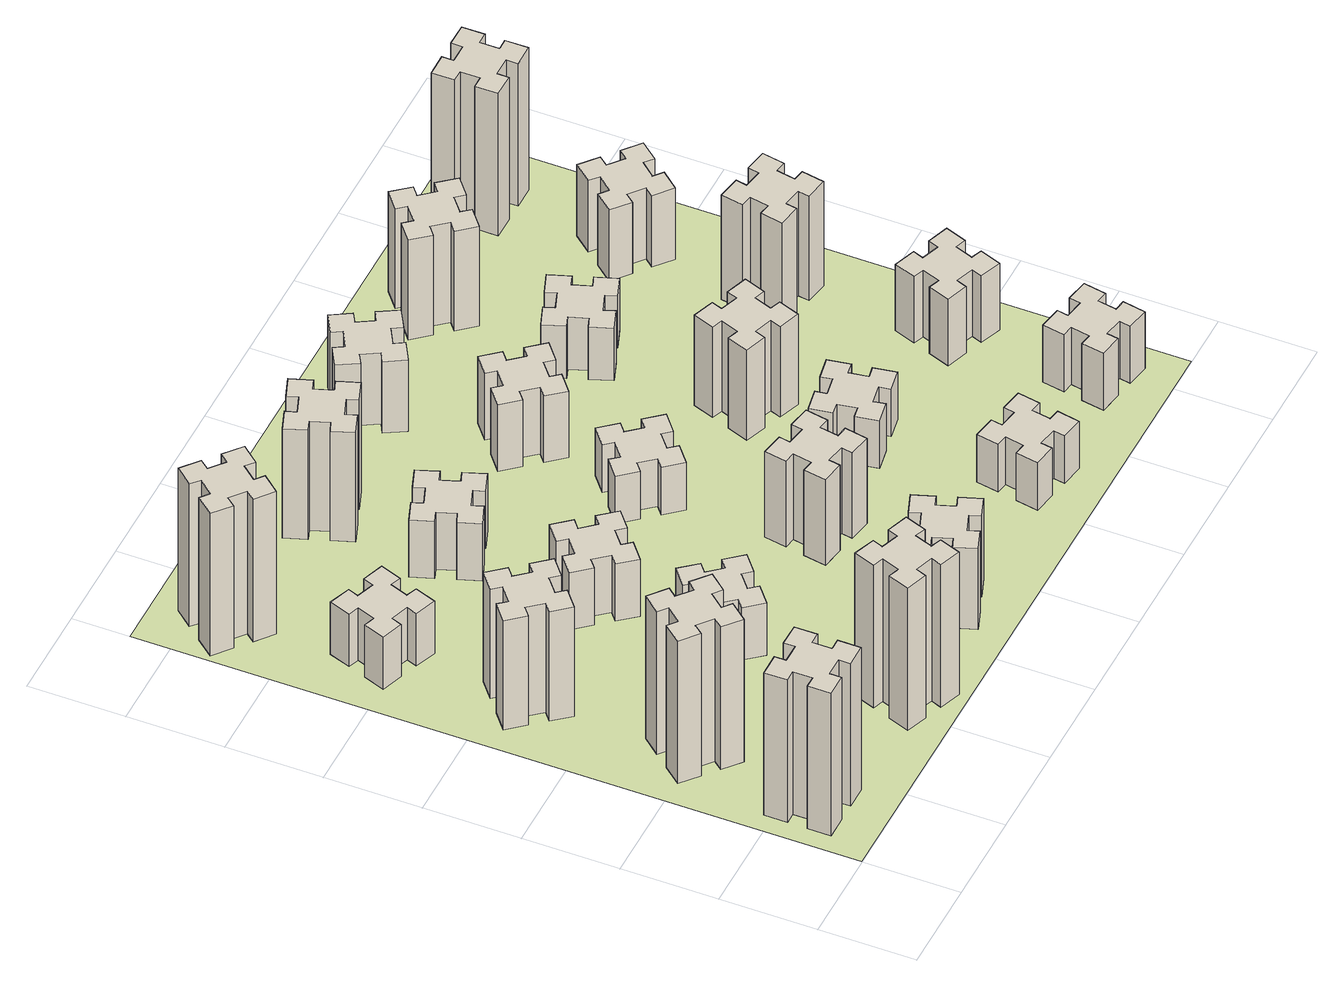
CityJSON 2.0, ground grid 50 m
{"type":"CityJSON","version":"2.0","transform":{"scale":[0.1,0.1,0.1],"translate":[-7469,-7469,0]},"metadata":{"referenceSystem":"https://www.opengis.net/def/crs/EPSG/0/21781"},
"CityObjects":{
"building1":{"type":"Building","attributes":{"class":"1000","function":"1000","usage":"1000","yearOfConstruction":2016,"roofType":"1000","measuredHeight":90,"storeysAboveGround":30,"storeysBelowGround":0},"geometry":[{"type":"Solid","lod":"1","boundaries":[[[[0,1,2,3,4,5,6,7,8,9,10,11,12,13,14,15,16,17,18,19]],[[17,16,20,21]],[[16,15,22,20]],[[15,14,23,22]],[[14,13,24,23]],[[13,12,25,24]],[[12,11,26,25]],[[11,10,27,26]],[[10,9,28,27]],[[9,8,29,28]],[[8,7,30,29]],[[7,6,31,30]],[[6,5,32,31]],[[5,4,33,32]],[[4,3,34,33]],[[3,2,35,34]],[[2,1,36,35]],[[1,0,37,36]],[[0,19,38,37]],[[19,18,39,38]],[[18,17,21,39]],[[24,25,26,27,28,29,30,31,32,33,34,35,36,37,38,39,21,20,22,23]]]]}]},
"building2":{"type":"Building","attributes":{"class":"1000","function":"1000","usage":"1000","yearOfConstruction":2016,"roofType":"1000","measuredHeight":90,"storeysAboveGround":30,"storeysBelowGround":0},"geometry":[{"type":"Solid","lod":"1","boundaries":[[[[40,41,42,43,44,45,46,47,48,49,50,51,52,53,54,55,56,57,58,59]],[[57,56,60,61]],[[56,55,62,60]],[[55,54,63,62]],[[54,53,64,63]],[[53,52,65,64]],[[52,51,66,65]],[[51,50,67,66]],[[50,49,68,67]],[[49,48,69,68]],[[48,47,70,69]],[[47,46,71,70]],[[46,45,72,71]],[[45,44,73,72]],[[44,43,74,73]],[[43,42,75,74]],[[42,41,76,75]],[[41,40,77,76]],[[40,59,78,77]],[[59,58,79,78]],[[58,57,61,79]],[[64,65,66,67,68,69,70,71,72,73,74,75,76,77,78,79,61,60,62,63]]]]}]},
"building3":{"type":"Building","attributes":{"class":"1000","function":"1000","usage":"1000","yearOfConstruction":2016,"roofType":"1000","measuredHeight":69,"storeysAboveGround":30,"storeysBelowGround":0},"geometry":[{"type":"Solid","lod":"1","boundaries":[[[[80,81,82,83,84,85,86,87,88,89,90,91,92,93,94,95,96,97,98,99]],[[97,96,100,101]],[[96,95,102,100]],[[95,94,103,102]],[[94,93,104,103]],[[93,92,105,104]],[[92,91,106,105]],[[91,90,107,106]],[[90,89,108,107]],[[89,88,109,108]],[[88,87,110,109]],[[87,86,111,110]],[[86,85,112,111]],[[85,84,113,112]],[[84,83,114,113]],[[83,82,115,114]],[[82,81,116,115]],[[81,80,117,116]],[[80,99,118,117]],[[99,98,119,118]],[[98,97,101,119]],[[104,105,106,107,108,109,110,111,112,113,114,115,116,117,118,119,101,100,102,103]]]]}]},
"building4":{"type":"Building","attributes":{"class":"1000","function":"1000","usage":"1000","yearOfConstruction":2016,"roofType":"1000","measuredHeight":33,"storeysAboveGround":30,"storeysBelowGround":0},"geometry":[{"type":"Solid","lod":"1","boundaries":[[[[120,121,122,123,124,125,126,127,128,129,130,131,132,133,134,135,136,137,138,139]],[[137,136,140,141]],[[136,135,142,140]],[[135,134,143,142]],[[134,133,144,143]],[[133,132,145,144]],[[132,131,146,145]],[[131,130,147,146]],[[130,129,148,147]],[[129,128,149,148]],[[128,127,150,149]],[[127,126,151,150]],[[126,125,152,151]],[[125,124,153,152]],[[124,123,154,153]],[[123,122,155,154]],[[122,121,156,155]],[[121,120,157,156]],[[120,139,158,157]],[[139,138,159,158]],[[138,137,141,159]],[[144,145,146,147,148,149,150,151,152,153,154,155,156,157,158,159,141,140,142,143]]]]}]},
"building5":{"type":"Building","attributes":{"class":"1000","function":"1000","usage":"1000","yearOfConstruction":2016,"roofType":"1000","measuredHeight":90,"storeysAboveGround":30,"storeysBelowGround":0},"geometry":[{"type":"Solid","lod":"1","boundaries":[[[[160,161,162,163,164,165,166,167,168,169,170,171,172,173,174,175,176,177,178,179]],[[177,176,180,181]],[[176,175,182,180]],[[175,174,183,182]],[[174,173,184,183]],[[173,172,185,184]],[[172,171,186,185]],[[171,170,187,186]],[[170,169,188,187]],[[169,168,189,188]],[[168,167,190,189]],[[167,166,191,190]],[[166,165,192,191]],[[165,164,193,192]],[[164,163,194,193]],[[163,162,195,194]],[[162,161,196,195]],[[161,160,197,196]],[[160,179,198,197]],[[179,178,199,198]],[[178,177,181,199]],[[184,185,186,187,188,189,190,191,192,193,194,195,196,197,198,199,181,180,182,183]]]]}]},
"building6":{"type":"Building","attributes":{"class":"1000","function":"1000","usage":"1000","yearOfConstruction":2016,"roofType":"1000","measuredHeight":90,"storeysAboveGround":30,"storeysBelowGround":0},"geometry":[{"type":"Solid","lod":"1","boundaries":[[[[200,201,202,203,204,205,206,207,208,209,210,211,212,213,214,215,216,217,218,219]],[[217,216,220,221]],[[216,215,222,220]],[[215,214,223,222]],[[214,213,224,223]],[[213,212,225,224]],[[212,211,226,225]],[[211,210,227,226]],[[210,209,228,227]],[[209,208,229,228]],[[208,207,230,229]],[[207,206,231,230]],[[206,205,232,231]],[[205,204,233,232]],[[204,203,234,233]],[[203,202,235,234]],[[202,201,236,235]],[[201,200,237,236]],[[200,219,238,237]],[[219,218,239,238]],[[218,217,221,239]],[[224,225,226,227,228,229,230,231,232,233,234,235,236,237,238,239,221,220,222,223]]]]}]},
"building7":{"type":"Building","attributes":{"class":"1000","function":"1000","usage":"1000","yearOfConstruction":2016,"roofType":"1000","measuredHeight":33,"storeysAboveGround":30,"storeysBelowGround":0},"geometry":[{"type":"Solid","lod":"1","boundaries":[[[[240,241,242,243,244,245,246,247,248,249,250,251,252,253,254,255,256,257,258,259]],[[257,256,260,261]],[[256,255,262,260]],[[255,254,263,262]],[[254,253,264,263]],[[253,252,265,264]],[[252,251,266,265]],[[251,250,267,266]],[[250,249,268,267]],[[249,248,269,268]],[[248,247,270,269]],[[247,246,271,270]],[[246,245,272,271]],[[245,244,273,272]],[[244,243,274,273]],[[243,242,275,274]],[[242,241,276,275]],[[241,240,277,276]],[[240,259,278,277]],[[259,258,279,278]],[[258,257,261,279]],[[264,265,266,267,268,269,270,271,272,273,274,275,276,277,278,279,261,260,262,263]]]]}]},
"building8":{"type":"Building","attributes":{"class":"1000","function":"1000","usage":"1000","yearOfConstruction":2016,"roofType":"1000","measuredHeight":36,"storeysAboveGround":30,"storeysBelowGround":0},"geometry":[{"type":"Solid","lod":"1","boundaries":[[[[280,281,282,283,284,285,286,287,288,289,290,291,292,293,294,295,296,297,298,299]],[[297,296,300,301]],[[296,295,302,300]],[[295,294,303,302]],[[294,293,304,303]],[[293,292,305,304]],[[292,291,306,305]],[[291,290,307,306]],[[290,289,308,307]],[[289,288,309,308]],[[288,287,310,309]],[[287,286,311,310]],[[286,285,312,311]],[[285,284,313,312]],[[284,283,314,313]],[[283,282,315,314]],[[282,281,316,315]],[[281,280,317,316]],[[280,299,318,317]],[[299,298,319,318]],[[298,297,301,319]],[[304,305,306,307,308,309,310,311,312,313,314,315,316,317,318,319,301,300,302,303]]]]}]},
"building9":{"type":"Building","attributes":{"class":"1000","function":"1000","usage":"1000","yearOfConstruction":2016,"roofType":"1000","measuredHeight":51,"storeysAboveGround":30,"storeysBelowGround":0},"geometry":[{"type":"Solid","lod":"1","boundaries":[[[[320,321,322,323,324,325,326,327,328,329,330,331,332,333,334,335,336,337,338,339]],[[337,336,340,341]],[[336,335,342,340]],[[335,334,343,342]],[[334,333,344,343]],[[333,332,345,344]],[[332,331,346,345]],[[331,330,347,346]],[[330,329,348,347]],[[329,328,349,348]],[[328,327,350,349]],[[327,326,351,350]],[[326,325,352,351]],[[325,324,353,352]],[[324,323,354,353]],[[323,322,355,354]],[[322,321,356,355]],[[321,320,357,356]],[[320,339,358,357]],[[339,338,359,358]],[[338,337,341,359]],[[344,345,346,347,348,349,350,351,352,353,354,355,356,357,358,359,341,340,342,343]]]]}]},
"building10":{"type":"Building","attributes":{"class":"1000","function":"1000","usage":"1000","yearOfConstruction":2016,"roofType":"1000","measuredHeight":36,"storeysAboveGround":30,"storeysBelowGround":0},"geometry":[{"type":"Solid","lod":"1","boundaries":[[[[360,361,362,363,364,365,366,367,368,369,370,371,372,373,374,375,376,377,378,379]],[[377,376,380,381]],[[376,375,382,380]],[[375,374,383,382]],[[374,373,384,383]],[[373,372,385,384]],[[372,371,386,385]],[[371,370,387,386]],[[370,369,388,387]],[[369,368,389,388]],[[368,367,390,389]],[[367,366,391,390]],[[366,365,392,391]],[[365,364,393,392]],[[364,363,394,393]],[[363,362,395,394]],[[362,361,396,395]],[[361,360,397,396]],[[360,379,398,397]],[[379,378,399,398]],[[378,377,381,399]],[[384,385,386,387,388,389,390,391,392,393,394,395,396,397,398,399,381,380,382,383]]]]}]},
"building11":{"type":"Building","attributes":{"class":"1000","function":"1000","usage":"1000","yearOfConstruction":2016,"roofType":"1000","measuredHeight":69,"storeysAboveGround":30,"storeysBelowGround":0},"geometry":[{"type":"Solid","lod":"1","boundaries":[[[[400,401,402,403,404,405,406,407,408,409,410,411,412,413,414,415,416,417,418,419]],[[417,416,420,421]],[[416,415,422,420]],[[415,414,423,422]],[[414,413,424,423]],[[413,412,425,424]],[[412,411,426,425]],[[411,410,427,426]],[[410,409,428,427]],[[409,408,429,428]],[[408,407,430,429]],[[407,406,431,430]],[[406,405,432,431]],[[405,404,433,432]],[[404,403,434,433]],[[403,402,435,434]],[[402,401,436,435]],[[401,400,437,436]],[[400,419,438,437]],[[419,418,439,438]],[[418,417,421,439]],[[424,425,426,427,428,429,430,431,432,433,434,435,436,437,438,439,421,420,422,423]]]]}]},
"building12":{"type":"Building","attributes":{"class":"1000","function":"1000","usage":"1000","yearOfConstruction":2016,"roofType":"1000","measuredHeight":54,"storeysAboveGround":30,"storeysBelowGround":0},"geometry":[{"type":"Solid","lod":"1","boundaries":[[[[440,441,442,443,444,445,446,447,448,449,450,451,452,453,454,455,456,457,458,459]],[[457,456,460,461]],[[456,455,462,460]],[[455,454,463,462]],[[454,453,464,463]],[[453,452,465,464]],[[452,451,466,465]],[[451,450,467,466]],[[450,449,468,467]],[[449,448,469,468]],[[448,447,470,469]],[[447,446,471,470]],[[446,445,472,471]],[[445,444,473,472]],[[444,443,474,473]],[[443,442,475,474]],[[442,441,476,475]],[[441,440,477,476]],[[440,459,478,477]],[[459,458,479,478]],[[458,457,461,479]],[[464,465,466,467,468,469,470,471,472,473,474,475,476,477,478,479,461,460,462,463]]]]}]},
"building13":{"type":"Building","attributes":{"class":"1000","function":"1000","usage":"1000","yearOfConstruction":2016,"roofType":"1000","measuredHeight":30,"storeysAboveGround":30,"storeysBelowGround":0},"geometry":[{"type":"Solid","lod":"1","boundaries":[[[[480,481,482,483,484,485,486,487,488,489,490,491,492,493,494,495,496,497,498,499]],[[497,496,500,501]],[[496,495,502,500]],[[495,494,503,502]],[[494,493,504,503]],[[493,492,505,504]],[[492,491,506,505]],[[491,490,507,506]],[[490,489,508,507]],[[489,488,509,508]],[[488,487,510,509]],[[487,486,511,510]],[[486,485,512,511]],[[485,484,513,512]],[[484,483,514,513]],[[483,482,515,514]],[[482,481,516,515]],[[481,480,517,516]],[[480,499,518,517]],[[499,498,519,518]],[[498,497,501,519]],[[504,505,506,507,508,509,510,511,512,513,514,515,516,517,518,519,501,500,502,503]]]]}]},
"building14":{"type":"Building","attributes":{"class":"1000","function":"1000","usage":"1000","yearOfConstruction":2016,"roofType":"1000","measuredHeight":42,"storeysAboveGround":30,"storeysBelowGround":0},"geometry":[{"type":"Solid","lod":"1","boundaries":[[[[520,521,522,523,524,525,526,527,528,529,530,531,532,533,534,535,536,537,538,539]],[[537,536,540,541]],[[536,535,542,540]],[[535,534,543,542]],[[534,533,544,543]],[[533,532,545,544]],[[532,531,546,545]],[[531,530,547,546]],[[530,529,548,547]],[[529,528,549,548]],[[528,527,550,549]],[[527,526,551,550]],[[526,525,552,551]],[[525,524,553,552]],[[524,523,554,553]],[[523,522,555,554]],[[522,521,556,555]],[[521,520,557,556]],[[520,539,558,557]],[[539,538,559,558]],[[538,537,541,559]],[[544,545,546,547,548,549,550,551,552,553,554,555,556,557,558,559,541,540,542,543]]]]}]},
"building15":{"type":"Building","attributes":{"class":"1000","function":"1000","usage":"1000","yearOfConstruction":2016,"roofType":"1000","measuredHeight":30,"storeysAboveGround":30,"storeysBelowGround":0},"geometry":[{"type":"Solid","lod":"1","boundaries":[[[[560,561,562,563,564,565,566,567,568,569,570,571,572,573,574,575,576,577,578,579]],[[577,576,580,581]],[[576,575,582,580]],[[575,574,583,582]],[[574,573,584,583]],[[573,572,585,584]],[[572,571,586,585]],[[571,570,587,586]],[[570,569,588,587]],[[569,568,589,588]],[[568,567,590,589]],[[567,566,591,590]],[[566,565,592,591]],[[565,564,593,592]],[[564,563,594,593]],[[563,562,595,594]],[[562,561,596,595]],[[561,560,597,596]],[[560,579,598,597]],[[579,578,599,598]],[[578,577,581,599]],[[584,585,586,587,588,589,590,591,592,593,594,595,596,597,598,599,581,580,582,583]]]]}]},
"building16":{"type":"Building","attributes":{"class":"1000","function":"1000","usage":"1000","yearOfConstruction":2016,"roofType":"1000","measuredHeight":45,"storeysAboveGround":30,"storeysBelowGround":0},"geometry":[{"type":"Solid","lod":"1","boundaries":[[[[600,601,602,603,604,605,606,607,608,609,610,611,612,613,614,615,616,617,618,619]],[[617,616,620,621]],[[616,615,622,620]],[[615,614,623,622]],[[614,613,624,623]],[[613,612,625,624]],[[612,611,626,625]],[[611,610,627,626]],[[610,609,628,627]],[[609,608,629,628]],[[608,607,630,629]],[[607,606,631,630]],[[606,605,632,631]],[[605,604,633,632]],[[604,603,634,633]],[[603,602,635,634]],[[602,601,636,635]],[[601,600,637,636]],[[600,619,638,637]],[[619,618,639,638]],[[618,617,621,639]],[[624,625,626,627,628,629,630,631,632,633,634,635,636,637,638,639,621,620,622,623]]]]}]},
"building17":{"type":"Building","attributes":{"class":"1000","function":"1000","usage":"1000","yearOfConstruction":2016,"roofType":"1000","measuredHeight":30,"storeysAboveGround":30,"storeysBelowGround":0},"geometry":[{"type":"Solid","lod":"1","boundaries":[[[[640,641,642,643,644,645,646,647,648,649,650,651,652,653,654,655,656,657,658,659]],[[657,656,660,661]],[[656,655,662,660]],[[655,654,663,662]],[[654,653,664,663]],[[653,652,665,664]],[[652,651,666,665]],[[651,650,667,666]],[[650,649,668,667]],[[649,648,669,668]],[[648,647,670,669]],[[647,646,671,670]],[[646,645,672,671]],[[645,644,673,672]],[[644,643,674,673]],[[643,642,675,674]],[[642,641,676,675]],[[641,640,677,676]],[[640,659,678,677]],[[659,658,679,678]],[[658,657,661,679]],[[664,665,666,667,668,669,670,671,672,673,674,675,676,677,678,679,661,660,662,663]]]]}]},
"building18":{"type":"Building","attributes":{"class":"1000","function":"1000","usage":"1000","yearOfConstruction":2016,"roofType":"1000","measuredHeight":57,"storeysAboveGround":30,"storeysBelowGround":0},"geometry":[{"type":"Solid","lod":"1","boundaries":[[[[680,681,682,683,684,685,686,687,688,689,690,691,692,693,694,695,696,697,698,699]],[[697,696,700,701]],[[696,695,702,700]],[[695,694,703,702]],[[694,693,704,703]],[[693,692,705,704]],[[692,691,706,705]],[[691,690,707,706]],[[690,689,708,707]],[[689,688,709,708]],[[688,687,710,709]],[[687,686,711,710]],[[686,685,712,711]],[[685,684,713,712]],[[684,683,714,713]],[[683,682,715,714]],[[682,681,716,715]],[[681,680,717,716]],[[680,699,718,717]],[[699,698,719,718]],[[698,697,701,719]],[[704,705,706,707,708,709,710,711,712,713,714,715,716,717,718,719,701,700,702,703]]]]}]},
"building19":{"type":"Building","attributes":{"class":"1000","function":"1000","usage":"1000","yearOfConstruction":2016,"roofType":"1000","measuredHeight":33,"storeysAboveGround":30,"storeysBelowGround":0},"geometry":[{"type":"Solid","lod":"1","boundaries":[[[[720,721,722,723,724,725,726,727,728,729,730,731,732,733,734,735,736,737,738,739]],[[737,736,740,741]],[[736,735,742,740]],[[735,734,743,742]],[[734,733,744,743]],[[733,732,745,744]],[[732,731,746,745]],[[731,730,747,746]],[[730,729,748,747]],[[729,728,749,748]],[[728,727,750,749]],[[727,726,751,750]],[[726,725,752,751]],[[725,724,753,752]],[[724,723,754,753]],[[723,722,755,754]],[[722,721,756,755]],[[721,720,757,756]],[[720,739,758,757]],[[739,738,759,758]],[[738,737,741,759]],[[744,745,746,747,748,749,750,751,752,753,754,755,756,757,758,759,741,740,742,743]]]]}]},
"building20":{"type":"Building","attributes":{"class":"1000","function":"1000","usage":"1000","yearOfConstruction":2016,"roofType":"1000","measuredHeight":36,"storeysAboveGround":30,"storeysBelowGround":0},"geometry":[{"type":"Solid","lod":"1","boundaries":[[[[760,761,762,763,764,765,766,767,768,769,770,771,772,773,774,775,776,777,778,779]],[[777,776,780,781]],[[776,775,782,780]],[[775,774,783,782]],[[774,773,784,783]],[[773,772,785,784]],[[772,771,786,785]],[[771,770,787,786]],[[770,769,788,787]],[[769,768,789,788]],[[768,767,790,789]],[[767,766,791,790]],[[766,765,792,791]],[[765,764,793,792]],[[764,763,794,793]],[[763,762,795,794]],[[762,761,796,795]],[[761,760,797,796]],[[760,779,798,797]],[[779,778,799,798]],[[778,777,781,799]],[[784,785,786,787,788,789,790,791,792,793,794,795,796,797,798,799,781,780,782,783]]]]}]},
"building21":{"type":"Building","attributes":{"class":"1000","function":"1000","usage":"1000","yearOfConstruction":2016,"roofType":"1000","measuredHeight":63,"storeysAboveGround":30,"storeysBelowGround":0},"geometry":[{"type":"Solid","lod":"1","boundaries":[[[[800,801,802,803,804,805,806,807,808,809,810,811,812,813,814,815,816,817,818,819]],[[817,816,820,821]],[[816,815,822,820]],[[815,814,823,822]],[[814,813,824,823]],[[813,812,825,824]],[[812,811,826,825]],[[811,810,827,826]],[[810,809,828,827]],[[809,808,829,828]],[[808,807,830,829]],[[807,806,831,830]],[[806,805,832,831]],[[805,804,833,832]],[[804,803,834,833]],[[803,802,835,834]],[[802,801,836,835]],[[801,800,837,836]],[[800,819,838,837]],[[819,818,839,838]],[[818,817,821,839]],[[824,825,826,827,828,829,830,831,832,833,834,835,836,837,838,839,821,820,822,823]]]]}]},
"building22":{"type":"Building","attributes":{"class":"1000","function":"1000","usage":"1000","yearOfConstruction":2016,"roofType":"1000","measuredHeight":42,"storeysAboveGround":30,"storeysBelowGround":0},"geometry":[{"type":"Solid","lod":"1","boundaries":[[[[840,841,842,843,844,845,846,847,848,849,850,851,852,853,854,855,856,857,858,859]],[[857,856,860,861]],[[856,855,862,860]],[[855,854,863,862]],[[854,853,864,863]],[[853,852,865,864]],[[852,851,866,865]],[[851,850,867,866]],[[850,849,868,867]],[[849,848,869,868]],[[848,847,870,869]],[[847,846,871,870]],[[846,845,872,871]],[[845,844,873,872]],[[844,843,874,873]],[[843,842,875,874]],[[842,841,876,875]],[[841,840,877,876]],[[840,859,878,877]],[[859,858,879,878]],[[858,857,861,879]],[[864,865,866,867,868,869,870,871,872,873,874,875,876,877,878,879,861,860,862,863]]]]}]},
"building23":{"type":"Building","attributes":{"class":"1000","function":"1000","usage":"1000","yearOfConstruction":2016,"roofType":"1000","measuredHeight":66,"storeysAboveGround":30,"storeysBelowGround":0},"geometry":[{"type":"Solid","lod":"1","boundaries":[[[[880,881,882,883,884,885,886,887,888,889,890,891,892,893,894,895,896,897,898,899]],[[897,896,900,901]],[[896,895,902,900]],[[895,894,903,902]],[[894,893,904,903]],[[893,892,905,904]],[[892,891,906,905]],[[891,890,907,906]],[[890,889,908,907]],[[889,888,909,908]],[[888,887,910,909]],[[887,886,911,910]],[[886,885,912,911]],[[885,884,913,912]],[[884,883,914,913]],[[883,882,915,914]],[[882,881,916,915]],[[881,880,917,916]],[[880,899,918,917]],[[899,898,919,918]],[[898,897,901,919]],[[904,905,906,907,908,909,910,911,912,913,914,915,916,917,918,919,901,900,902,903]]]]}]},
"building24":{"type":"Building","attributes":{"class":"1000","function":"1000","usage":"1000","yearOfConstruction":2016,"roofType":"1000","measuredHeight":45,"storeysAboveGround":30,"storeysBelowGround":0},"geometry":[{"type":"Solid","lod":"1","boundaries":[[[[920,921,922,923,924,925,926,927,928,929,930,931,932,933,934,935,936,937,938,939]],[[937,936,940,941]],[[936,935,942,940]],[[935,934,943,942]],[[934,933,944,943]],[[933,932,945,944]],[[932,931,946,945]],[[931,930,947,946]],[[930,929,948,947]],[[929,928,949,948]],[[928,927,950,949]],[[927,926,951,950]],[[926,925,952,951]],[[925,924,953,952]],[[924,923,954,953]],[[923,922,955,954]],[[922,921,956,955]],[[921,920,957,956]],[[920,939,958,957]],[[939,938,959,958]],[[938,937,941,959]],[[944,945,946,947,948,949,950,951,952,953,954,955,956,957,958,959,941,940,942,943]]]]}]},
"building25":{"type":"Building","attributes":{"class":"1000","function":"1000","usage":"1000","yearOfConstruction":2016,"roofType":"1000","measuredHeight":90,"storeysAboveGround":30,"storeysBelowGround":0},"geometry":[{"type":"Solid","lod":"1","boundaries":[[[[960,961,962,963,964,965,966,967,968,969,970,971,972,973,974,975,976,977,978,979]],[[977,976,980,981]],[[976,975,982,980]],[[975,974,983,982]],[[974,973,984,983]],[[973,972,985,984]],[[972,971,986,985]],[[971,970,987,986]],[[970,969,988,987]],[[969,968,989,988]],[[968,967,990,989]],[[967,966,991,990]],[[966,965,992,991]],[[965,964,993,992]],[[964,963,994,993]],[[963,962,995,994]],[[962,961,996,995]],[[961,960,997,996]],[[960,979,998,997]],[[979,978,999,998]],[[978,977,981,999]],[[984,985,986,987,988,989,990,991,992,993,994,995,996,997,998,999,981,980,982,983]]]]}]},
"landuse1":{"type":"LandUse","attributes":{"name":"plot1","function":"1010"},"geometry":[{"type":"MultiSurface","lod":"1","boundaries":[[[1000,1001,1002,1003]]]}]}
},
"vertices":[
[165,425,0],[165,325,0],[105,325,0],[105,205,0],[225,205,0],[225,265,0],[325,265,0],[325,205,0],[445,205,0],[445,325,0],[385,325,0],[385,425,0],[445,425,0],[445,545,0],[325,545,0],[325,485,0],[225,485,0],[225,545,0],[105,545,0],[105,425,0],[225,485,900],[225,545,900],[325,485,900],[325,545,900],[445,545,900],[445,425,900],[385,425,900],[385,325,900],[445,325,900],[445,205,900],[325,205,900],[325,265,900],[225,265,900],[225,205,900],[105,205,900],[105,325,900],[165,325,900],[165,425,900],[105,425,900],[105,545,900],
[484,1067,0],[408,1132,0],[446,1178,0],[354,1255,0],[277,1163,0],[323,1124,0],[259,1048,0],[213,1086,0],[136,994,0],[228,917,0],[266,963,0],[343,899,0],[304,853,0],[396,776,0],[473,868,0],[427,906,0],[492,983,0],[538,944,0],[615,1036,0],[523,1113,0],[492,983,900],[538,944,900],[427,906,900],[473,868,900],[396,776,900],[304,853,900],[343,899,900],[266,963,900],[228,917,900],[136,994,900],[213,1086,900],[259,1048,900],[323,1124,900],[277,1163,900],[354,1255,900],[446,1178,900],[408,1132,900],[484,1067,900],[523,1113,900],[615,1036,900],
[492,1888,0],[427,1964,0],[473,2003,0],[396,2095,0],[304,2018,0],[343,1972,0],[266,1907,0],[228,1953,0],[136,1876,0],[213,1784,0],[259,1823,0],[323,1746,0],[277,1708,0],[354,1616,0],[446,1693,0],[408,1739,0],[484,1803,0],[523,1757,0],[615,1834,0],[538,1926,0],[484,1803,690],[523,1757,690],[408,1739,690],[446,1693,690],[354,1616,690],[277,1708,690],[323,1746,690],[259,1823,690],[213,1784,690],[136,1876,690],[228,1953,690],[266,1907,690],[343,1972,690],[304,2018,690],[396,2095,690],[473,2003,690],[427,1964,690],[492,1888,690],[538,1926,690],[615,1834,690],
[460,2682,0],[366,2716,0],[387,2772,0],[274,2813,0],[233,2700,0],[289,2680,0],[255,2586,0],[199,2607,0],[157,2494,0],[270,2453,0],[291,2509,0],[385,2475,0],[364,2419,0],[477,2377,0],[518,2490,0],[462,2511,0],[496,2605,0],[552,2584,0],[593,2697,0],[480,2738,0],[496,2605,330],[552,2584,330],[462,2511,330],[518,2490,330],[477,2377,330],[364,2419,330],[385,2475,330],[291,2509,330],[270,2453,330],[157,2494,330],[199,2607,330],[255,2586,330],[289,2680,330],[233,2700,330],[274,2813,330],[387,2772,330],[366,2716,330],[460,2682,330],[480,2738,330],[593,2697,330],
[1029,360,0],[995,266,0],[939,287,0],[897,174,0],[1010,133,0],[1031,189,0],[1125,155,0],[1104,99,0],[1217,57,0],[1258,170,0],[1202,191,0],[1236,285,0],[1292,264,0],[1333,377,0],[1220,418,0],[1200,362,0],[1106,396,0],[1127,452,0],[1014,493,0],[973,380,0],[1106,396,900],[1127,452,900],[1200,362,900],[1220,418,900],[1333,377,900],[1292,264,900],[1236,285,900],[1202,191,900],[1258,170,900],[1217,57,900],[1104,99,900],[1125,155,900],[1031,189,900],[1010,133,900],[897,174,900],[939,287,900],[995,266,900],[1029,360,900],[973,380,900],[1014,493,900],
[384,3387,0],[308,3452,0],[346,3498,0],[254,3575,0],[177,3483,0],[223,3444,0],[159,3368,0],[113,3406,0],[36,3314,0],[128,3237,0],[166,3283,0],[243,3219,0],[204,3173,0],[296,3096,0],[373,3188,0],[327,3226,0],[392,3303,0],[438,3264,0],[515,3356,0],[423,3433,0],[392,3303,900],[438,3264,900],[327,3226,900],[373,3188,900],[296,3096,900],[204,3173,900],[243,3219,900],[166,3283,900],[128,3237,900],[36,3314,900],[113,3406,900],[159,3368,900],[223,3444,900],[177,3483,900],[254,3575,900],[346,3498,900],[308,3452,900],[384,3387,900],[423,3433,900],[515,3356,900],
[1083,1332,0],[1006,1267,0],[968,1313,0],[876,1236,0],[953,1144,0],[999,1183,0],[1063,1106,0],[1017,1068,0],[1094,976,0],[1186,1053,0],[1148,1099,0],[1224,1163,0],[1263,1117,0],[1355,1194,0],[1278,1286,0],[1232,1248,0],[1167,1324,0],[1213,1363,0],[1136,1455,0],[1044,1378,0],[1167,1324,330],[1213,1363,330],[1232,1248,330],[1278,1286,330],[1355,1194,330],[1263,1117,330],[1224,1163,330],[1148,1099,330],[1186,1053,330],[1094,976,330],[1017,1068,330],[1063,1106,330],[999,1183,330],[953,1144,330],[876,1236,330],[968,1313,330],[1006,1267,330],[1083,1332,330],[1044,1378,330],[1136,1455,330],
[1083,1972,0],[1006,1907,0],[968,1953,0],[876,1876,0],[953,1784,0],[999,1823,0],[1063,1746,0],[1017,1708,0],[1094,1616,0],[1186,1693,0],[1148,1739,0],[1224,1803,0],[1263,1757,0],[1355,1834,0],[1278,1926,0],[1232,1888,0],[1167,1964,0],[1213,2003,0],[1136,2095,0],[1044,2018,0],[1167,1964,360],[1213,2003,360],[1232,1888,360],[1278,1926,360],[1355,1834,360],[1263,1757,360],[1224,1803,360],[1148,1739,360],[1186,1693,360],[1094,1616,360],[1017,1708,360],[1063,1746,360],[999,1823,360],[953,1784,360],[876,1876,360],[968,1953,360],[1006,1907,360],[1083,1972,360],[1044,2018,360],[1136,2095,360],
[1765,496,0],[1671,462,0],[1650,518,0],[1537,477,0],[1579,364,0],[1635,385,0],[1669,291,0],[1613,270,0],[1654,157,0],[1767,199,0],[1746,255,0],[1840,289,0],[1860,233,0],[1973,274,0],[1932,387,0],[1876,366,0],[1842,460,0],[1898,480,0],[1857,593,0],[1744,552,0],[1842,460,510],[1898,480,510],[1876,366,510],[1932,387,510],[1973,274,510],[1860,233,510],[1840,289,510],[1746,255,510],[1767,199,510],[1654,157,510],[1613,270,510],[1669,291,510],[1635,385,510],[1579,364,510],[1537,477,510],[1650,518,510],[1671,462,510],[1765,496,510],[1744,552,510],[1857,593,510],
[1106,2475,0],[1200,2509,0],[1220,2453,0],[1333,2494,0],[1292,2607,0],[1236,2586,0],[1202,2680,0],[1258,2700,0],[1217,2813,0],[1104,2772,0],[1125,2716,0],[1031,2682,0],[1010,2738,0],[897,2697,0],[939,2584,0],[995,2605,0],[1029,2511,0],[973,2490,0],[1014,2377,0],[1127,2419,0],[1029,2511,360],[973,2490,360],[995,2605,360],[939,2584,360],[897,2697,360],[1010,2738,360],[1031,2682,360],[1125,2716,360],[1104,2772,360],[1217,2813,360],[1258,2700,360],[1202,2680,360],[1236,2586,360],[1292,2607,360],[1333,2494,360],[1220,2453,360],[1200,2509,360],[1106,2475,360],[1127,2419,360],[1014,2377,360],
[1125,3356,0],[1031,3322,0],[1010,3378,0],[897,3337,0],[939,3224,0],[995,3245,0],[1029,3151,0],[973,3130,0],[1014,3017,0],[1127,3059,0],[1106,3115,0],[1200,3149,0],[1220,3093,0],[1333,3134,0],[1292,3247,0],[1236,3226,0],[1202,3320,0],[1258,3340,0],[1217,3453,0],[1104,3412,0],[1202,3320,690],[1258,3340,690],[1236,3226,690],[1292,3247,690],[1333,3134,690],[1220,3093,690],[1200,3149,690],[1106,3115,690],[1127,3059,690],[1014,3017,690],[973,3130,690],[1029,3151,690],[995,3245,690],[939,3224,690],[897,3337,690],[1010,3378,690],[1031,3322,690],[1125,3356,690],[1104,3412,690],[1217,3453,690],
[2055,1047,0],[2072,1145,0],[2131,1135,0],[2152,1253,0],[2034,1274,0],[2024,1215,0],[1925,1232,0],[1936,1291,0],[1817,1312,0],[1797,1194,0],[1856,1184,0],[1838,1085,0],[1779,1096,0],[1758,977,0],[1877,957,0],[1887,1016,0],[1985,998,0],[1975,939,0],[2093,918,0],[2114,1037,0],[1985,998,540],[1975,939,540],[1887,1016,540],[1877,957,540],[1758,977,540],[1779,1096,540],[1838,1085,540],[1856,1184,540],[1797,1194,540],[1817,1312,540],[1936,1291,540],[1925,1232,540],[2024,1215,540],[2034,1274,540],[2152,1253,540],[2131,1135,540],[2072,1145,540],[2055,1047,540],[2114,1037,540],[2093,918,540],
[1972,1988,0],[1907,2064,0],[1953,2103,0],[1876,2195,0],[1784,2118,0],[1823,2072,0],[1746,2007,0],[1708,2053,0],[1616,1976,0],[1693,1884,0],[1739,1923,0],[1803,1846,0],[1757,1808,0],[1834,1716,0],[1926,1793,0],[1888,1839,0],[1964,1903,0],[2003,1857,0],[2095,1934,0],[2018,2026,0],[1964,1903,300],[2003,1857,300],[1888,1839,300],[1926,1793,300],[1834,1716,300],[1757,1808,300],[1803,1846,300],[1739,1923,300],[1693,1884,300],[1616,1976,300],[1708,2053,300],[1746,2007,300],[1823,2072,300],[1784,2118,300],[1876,2195,300],[1953,2103,300],[1907,2064,300],[1972,1988,300],[2018,2026,300],[2095,1934,300],
[1839,2563,0],[1903,2486,0],[1857,2448,0],[1934,2356,0],[2026,2433,0],[1988,2479,0],[2064,2543,0],[2103,2497,0],[2195,2574,0],[2118,2666,0],[2072,2628,0],[2007,2704,0],[2053,2743,0],[1976,2835,0],[1884,2758,0],[1923,2712,0],[1846,2647,0],[1808,2693,0],[1716,2616,0],[1793,2524,0],[1846,2647,420],[1808,2693,420],[1923,2712,420],[1884,2758,420],[1976,2835,420],[2053,2743,420],[2007,2704,420],[2072,2628,420],[2118,2666,420],[2195,2574,420],[2103,2497,420],[2064,2543,420],[1988,2479,420],[2026,2433,420],[1934,2356,420],[1857,2448,420],[1903,2486,420],[1839,2563,420],[1793,2524,420],[1716,2616,420],
[2596,444,0],[2578,345,0],[2519,356,0],[2498,237,0],[2617,217,0],[2627,276,0],[2725,258,0],[2715,199,0],[2833,178,0],[2854,297,0],[2795,307,0],[2812,405,0],[2871,395,0],[2892,513,0],[2774,534,0],[2764,475,0],[2665,492,0],[2676,551,0],[2557,572,0],[2537,454,0],[2665,492,300],[2676,551,300],[2764,475,300],[2774,534,300],[2892,513,300],[2871,395,300],[2812,405,300],[2795,307,300],[2854,297,300],[2833,178,300],[2715,199,300],[2725,258,300],[2627,276,300],[2617,217,300],[2498,237,300],[2519,356,300],[2578,345,300],[2596,444,300],[2537,454,300],[2557,572,300],
[1844,3456,0],[1757,3406,0],[1727,3458,0],[1623,3398,0],[1683,3294,0],[1735,3324,0],[1785,3237,0],[1733,3207,0],[1793,3103,0],[1897,3163,0],[1867,3215,0],[1954,3265,0],[1984,3213,0],[2088,3273,0],[2028,3377,0],[1976,3347,0],[1926,3434,0],[1978,3464,0],[1918,3568,0],[1814,3508,0],[1926,3434,450],[1978,3464,450],[1976,3347,450],[2028,3377,450],[2088,3273,450],[1984,3213,450],[1954,3265,450],[1867,3215,450],[1897,3163,450],[1793,3103,450],[1733,3207,450],[1785,3237,450],[1735,3324,450],[1683,3294,450],[1623,3398,450],[1727,3458,450],[1757,3406,450],[1844,3456,450],[1814,3508,450],[1918,3568,450],
[2478,1245,0],[2496,1147,0],[2437,1137,0],[2457,1018,0],[2576,1039,0],[2565,1098,0],[2664,1116,0],[2674,1057,0],[2792,1077,0],[2771,1196,0],[2712,1185,0],[2695,1284,0],[2754,1294,0],[2733,1412,0],[2615,1391,0],[2625,1332,0],[2527,1315,0],[2517,1374,0],[2398,1353,0],[2419,1235,0],[2527,1315,300],[2517,1374,300],[2625,1332,300],[2615,1391,300],[2733,1412,300],[2754,1294,300],[2695,1284,300],[2712,1185,300],[2771,1196,300],[2792,1077,300],[2674,1057,300],[2664,1116,300],[2565,1098,300],[2576,1039,300],[2457,1018,300],[2437,1137,300],[2496,1147,300],[2478,1245,300],[2419,1235,300],[2398,1353,300],
[2682,1671,0],[2716,1765,0],[2772,1744,0],[2813,1857,0],[2700,1898,0],[2680,1842,0],[2586,1876,0],[2607,1932,0],[2494,1973,0],[2453,1860,0],[2509,1840,0],[2475,1746,0],[2419,1767,0],[2377,1654,0],[2490,1613,0],[2511,1669,0],[2605,1635,0],[2584,1579,0],[2697,1537,0],[2738,1650,0],[2605,1635,570],[2584,1579,570],[2511,1669,570],[2490,1613,570],[2377,1654,570],[2419,1767,570],[2475,1746,570],[2509,1840,570],[2453,1860,570],[2494,1973,570],[2607,1932,570],[2586,1876,570],[2680,1842,570],[2700,1898,570],[2813,1857,570],[2772,1744,570],[2716,1765,570],[2682,1671,570],[2738,1650,570],[2697,1537,570],
[2586,2475,0],[2680,2509,0],[2700,2453,0],[2813,2494,0],[2772,2607,0],[2716,2586,0],[2682,2680,0],[2738,2700,0],[2697,2813,0],[2584,2772,0],[2605,2716,0],[2511,2682,0],[2490,2738,0],[2377,2697,0],[2419,2584,0],[2475,2605,0],[2509,2511,0],[2453,2490,0],[2494,2377,0],[2607,2419,0],[2509,2511,330],[2453,2490,330],[2475,2605,330],[2419,2584,330],[2377,2697,330],[2490,2738,330],[2511,2682,330],[2605,2716,330],[2584,2772,330],[2697,2813,330],[2738,2700,330],[2682,2680,330],[2716,2586,330],[2772,2607,330],[2813,2494,330],[2700,2453,330],[2680,2509,330],[2586,2475,330],[2607,2419,330],[2494,2377,330],
[3504,475,0],[3405,492,0],[3416,551,0],[3297,572,0],[3277,454,0],[3336,444,0],[3318,345,0],[3259,356,0],[3238,237,0],[3357,217,0],[3367,276,0],[3465,258,0],[3455,199,0],[3573,178,0],[3594,297,0],[3535,307,0],[3552,405,0],[3611,395,0],[3632,513,0],[3514,534,0],[3552,405,360],[3611,395,360],[3535,307,360],[3594,297,360],[3573,178,360],[3455,199,360],[3465,258,360],[3367,276,360],[3357,217,360],[3238,237,360],[3259,356,360],[3318,345,360],[3336,444,360],[3277,454,360],[3297,572,360],[3416,551,360],[3405,492,360],[3504,475,360],[3514,534,360],[3632,513,360],
[2628,3219,0],[2704,3283,0],[2743,3237,0],[2835,3314,0],[2758,3406,0],[2712,3368,0],[2647,3444,0],[2693,3483,0],[2616,3575,0],[2524,3498,0],[2563,3452,0],[2486,3387,0],[2448,3433,0],[2356,3356,0],[2433,3264,0],[2479,3303,0],[2543,3226,0],[2497,3188,0],[2574,3096,0],[2666,3173,0],[2543,3226,630],[2497,3188,630],[2479,3303,630],[2433,3264,630],[2356,3356,630],[2448,3433,630],[2486,3387,630],[2563,3452,630],[2524,3498,630],[2616,3575,630],[2693,3483,630],[2647,3444,630],[2712,3368,630],[2758,3406,630],[2835,3314,630],[2743,3237,630],[2704,3283,630],[2628,3219,630],[2666,3173,630],[2574,3096,630],
[3351,1029,0],[3445,995,0],[3424,939,0],[3537,897,0],[3578,1010,0],[3522,1031,0],[3556,1125,0],[3612,1104,0],[3653,1217,0],[3540,1258,0],[3520,1202,0],[3426,1236,0],[3447,1292,0],[3334,1333,0],[3293,1220,0],[3349,1200,0],[3315,1106,0],[3259,1127,0],[3217,1014,0],[3330,973,0],[3315,1106,420],[3259,1127,420],[3349,1200,420],[3293,1220,420],[3334,1333,420],[3447,1292,420],[3426,1236,420],[3520,1202,420],[3540,1258,420],[3653,1217,420],[3612,1104,420],[3556,1125,420],[3522,1031,420],[3578,1010,420],[3537,897,420],[3424,939,420],[3445,995,420],[3351,1029,420],[3330,973,420],[3217,1014,420],
[3267,1856,0],[3365,1838,0],[3355,1779,0],[3473,1758,0],[3494,1877,0],[3435,1887,0],[3452,1985,0],[3511,1975,0],[3532,2093,0],[3414,2114,0],[3404,2055,0],[3305,2072,0],[3316,2131,0],[3197,2152,0],[3177,2034,0],[3236,2024,0],[3218,1925,0],[3159,1936,0],[3138,1817,0],[3257,1797,0],[3218,1925,660],[3159,1936,660],[3236,2024,660],[3177,2034,660],[3197,2152,660],[3316,2131,660],[3305,2072,660],[3404,2055,660],[3414,2114,660],[3532,2093,660],[3511,1975,660],[3452,1985,660],[3435,1887,660],[3494,1877,660],[3473,1758,660],[3355,1779,660],[3365,1838,660],[3267,1856,660],[3257,1797,660],[3138,1817,660],
[3444,2747,0],[3368,2812,0],[3406,2858,0],[3314,2935,0],[3237,2843,0],[3283,2804,0],[3219,2728,0],[3173,2766,0],[3096,2674,0],[3188,2597,0],[3226,2643,0],[3303,2579,0],[3264,2533,0],[3356,2456,0],[3433,2548,0],[3387,2586,0],[3452,2663,0],[3498,2624,0],[3575,2716,0],[3483,2793,0],[3452,2663,450],[3498,2624,450],[3387,2586,450],[3433,2548,450],[3356,2456,450],[3264,2533,450],[3303,2579,450],[3226,2643,450],[3188,2597,450],[3096,2674,450],[3173,2766,450],[3219,2728,450],[3283,2804,450],[3237,2843,450],[3314,2935,450],[3406,2858,450],[3368,2812,450],[3444,2747,450],[3483,2793,450],[3575,2716,450],
[3285,3325,0],[3385,3325,0],[3385,3265,0],[3505,3265,0],[3505,3385,0],[3445,3385,0],[3445,3485,0],[3505,3485,0],[3505,3605,0],[3385,3605,0],[3385,3545,0],[3285,3545,0],[3285,3605,0],[3165,3605,0],[3165,3485,0],[3225,3485,0],[3225,3385,0],[3165,3385,0],[3165,3265,0],[3285,3265,0],[3225,3385,900],[3165,3385,900],[3225,3485,900],[3165,3485,900],[3165,3605,900],[3285,3605,900],[3285,3545,900],[3385,3545,900],[3385,3605,900],[3505,3605,900],[3505,3485,900],[3445,3485,900],[3445,3385,900],[3505,3385,900],[3505,3265,900],[3385,3265,900],[3385,3325,900],[3285,3325,900],[3285,3265,900],[3165,3265,900],
[5,3705,0],[3705,3705,0],[3705,5,0],[5,5,0]
]}
